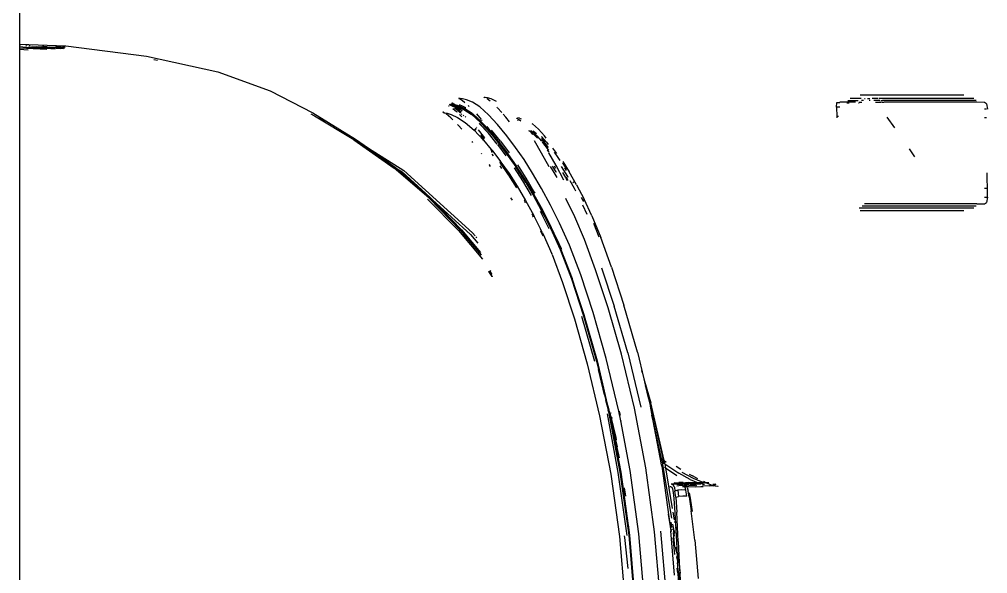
# Model space of a CAD drawing. Header units: millimetres. Extents: x -41292 to 298682, y -22072 to 33155.
# Drawn here: x 26384.7 to 26756, y 4439 to 4651.6 of the extents above; entities that cross this region are included whole.
import ezdxf

# ---------------------------------------------------------------- set-up
doc = ezdxf.new("R2010")
doc.units = ezdxf.units.MM

# ---------------------------------------------------------------- blocks, each defined once
blk = doc.blocks.new('AHSISHEUD')
for p, q in [((27012.05, 22748.67), (27012.05, 22290.18)), ((27012.05, 22290.18), (27029.83, 22289.49)), ((27012.05, 22290.18), (27012.05, 22290.05)), ((27017.23, 22289.75), (27012.05, 22290.05)), ((27012.05, 22290.05), (27012.05, 22289.13)), ((27012.48, 22289.76), (27012.22, 22289.77)), ((27014.57, 22289.68), (27014.84, 22289.67)), ((27015.8, 22289.64), (27016.13, 22289.62)), ((27021.43, 22289.41), (27020.86, 22289.44)), ((27029.83, 22289.49), (27060.83, 22285.59)), ((27019.96, 22288.42), (27012.05, 22289.13)), ((27012.05, 22289.13), (27012.05, 22288.8)), ((27012.05, 22288.8), (27019.96, 22288.42)), ((27012.05, 22288.8), (27012.05, 22288.64)), ((27020.95, 22288.24), (27012.05, 22288.64)), ((27012.05, 22288.64), (27012.05, 22288.22)), ((27012.05, 22288.22), (27015.47, 22288.07)), ((27012.05, 22288.22), (27012.05, 21813.54)), ((27015.52, 22289.18), (27025.82, 22288.39)), ((27027.94, 22288.46), (27016.78, 22289.17)), ((27029.03, 22288.49), (27018.57, 22289.16)), ((27019.93, 22289.15), (27020.35, 22289.15)), ((27021.7, 22288.26), (27019.96, 22288.42)), ((27019.96, 22288.42), (27022.62, 22288.29)), ((27029.14, 22288.59), (27020.35, 22289.15)), ((27020.35, 22289.15), (27029.03, 22288.49)), ((27022.72, 22289.14), (27021.46, 22289.14)), ((27022.72, 22289.14), (27029.24, 22288.67)), ((27023.71, 22289.13), (27029.35, 22288.77)), ((27026.63, 22289.21), (27025.93, 22289.25)), ((27029.55, 22288.94), (27026.62, 22289.11)), ((27029.66, 22289.04), (27028.57, 22289.1)), ((27029.24, 22288.67), (27029.27, 22288.7)), ((27060.83, 22285.59), (27088.13, 22279.59)), ((27060.44, 22284.83), (27060.41, 22284.83)), ((27065, 22283.88), (27063.6, 22284.2)), ((27088.13, 22279.59), (27108.23, 22272.29)), ((27108.23, 22272.29), (27124.53, 22263.79)), ((27177.03, 22266.99), (27177.13, 22266.99)), ((27177.23, 22266.89), (27177.03, 22266.99)), ((27177.13, 22266.99), (27177.33, 22266.89)), ((27177.33, 22267.19), (27177.63, 22267.19)), ((27177.43, 22267.09), (27177.73, 22267.09)), ((27177.93, 22267.19), (27177.63, 22267.19)), ((27177.63, 22267.19), (27177.73, 22267.09)), ((27177.78, 22267.09), (27177.73, 22267.09)), ((27178.03, 22267.09), (27177.78, 22267.09)), ((27177.78, 22267.09), (27178.08, 22266.86)), ((27178.13, 22267.59), (27177.83, 22267.59)), ((27178.83, 22266.99), (27177.93, 22267.19)), ((27178.93, 22266.89), (27178.03, 22267.09)), ((27179.03, 22266.99), (27178.13, 22267.59)), ((27179.15, 22266.89), (27178.83, 22266.99)), ((27179.15, 22266.89), (27179.03, 22266.99)), ((27180.63, 22269.49), (27180.53, 22269.39)), ((27180.53, 22269.39), (27180.83, 22269.29)), ((27181.03, 22269.39), (27180.63, 22269.49)), ((27180.73, 22266.99), (27182.13, 22266.35)), ((27180.83, 22269.29), (27181.83, 22268.69)), ((27182.03, 22269.19), (27181.03, 22269.39)), ((27181.83, 22268.69), (27182.88, 22267.82)), ((27183.53, 22268.79), (27182.03, 22269.19)), ((27185.83, 22267.89), (27183.53, 22268.79)), ((27188.63, 22266.09), (27185.83, 22267.89)), ((27190.23, 22269.79), (27190.23, 22269.89)), ((27190.23, 22269.89), (27190.63, 22269.89)), ((27190.53, 22269.69), (27190.23, 22269.79)), ((27190.7, 22269.6), (27190.53, 22269.69)), ((27190.63, 22269.89), (27191.43, 22269.69)), ((27191.43, 22269.19), (27191.25, 22269.29)), ((27191.43, 22269.69), (27192.83, 22269.29)), ((27192.56, 22268.35), (27191.43, 22269.19)), ((27192.83, 22269.29), (27194.93, 22268.29)), ((27325.35, 22266), (27325.55, 22267.8)), ((27325.55, 22267.8), (27326.65, 22267.9)), ((27325.55, 22267.8), (27326.65, 22267.8)), ((27332.72, 22267.9), (27326.65, 22267.9)), ((27330.25, 22267.6), (27329.35, 22267.6)), ((27329.75, 22268.6), (27333.72, 22268.6)), ((27334.86, 22269.4), (27330.65, 22269.4)), ((27334.09, 22267.6), (27333.87, 22267.6)), ((27334.07, 22267.9), (27335.11, 22267.9)), ((27374.25, 22270.6), (27334.45, 22270.6)), ((27335.71, 22268.6), (27335.04, 22268.6)), ((27336.15, 22269.4), (27336.4, 22269.4)), ((27337.26, 22269.4), (27338.12, 22269.4)), ((27338.26, 22268.6), (27337.97, 22268.6)), ((27341.26, 22269.4), (27339.02, 22269.4)), ((27341.97, 22268.6), (27339.76, 22268.6)), ((27340.31, 22267.9), (27342.51, 22267.9)), ((27378.05, 22269.4), (27341.57, 22269.4)), ((27342.05, 22268.6), (27342.15, 22268.6)), ((27342.57, 22268.6), (27342.96, 22268.6)), ((27342.77, 22267.9), (27343.31, 22267.9)), ((27378.95, 22268.6), (27343.02, 22268.6)), ((27343.44, 22267.9), (27343.56, 22267.9)), ((27379.25, 22267.9), (27343.72, 22267.9)), ((27382.15, 22267.8), (27379.25, 22267.9)), ((27382.85, 22267.3), (27382.15, 22267.8)), ((27382.85, 22267.3), (27383.35, 22265.3)), ((27125.11, 22262.68), (27123.93, 22263.39)), ((27124.53, 22263.79), (27140.93, 22253.79)), ((27174.63, 22264.09), (27174.43, 22264.09)), ((27174.43, 22264.09), (27174.53, 22263.99)), ((27174.53, 22263.99), (27174.93, 22263.91)), ((27174.93, 22263.91), (27174.63, 22264.09)), ((27174.93, 22263.91), (27175.03, 22263.89)), ((27175.03, 22263.89), (27176.03, 22263.69)), ((27175.05, 22263.84), (27175.03, 22263.89)), ((27175.54, 22263.54), (27175.18, 22263.76)), ((27177.53, 22261.89), (27175.7, 22263.43)), ((27176.03, 22263.69), (27177.63, 22263.19)), ((27176.63, 22266.49), (27176.83, 22266.49)), ((27177.13, 22266.89), (27177.23, 22266.89)), ((27177.33, 22266.89), (27177.23, 22266.89)), ((27177.33, 22266.89), (27177.38, 22266.86)), ((27177.38, 22266.86), (27177.43, 22266.89)), ((27177.43, 22266.79), (27177.38, 22266.86)), ((27177.43, 22266.89), (27177.63, 22266.89)), ((27177.43, 22266.79), (27177.53, 22266.79)), ((27177.73, 22266.79), (27177.53, 22266.79)), ((27178.31, 22266.31), (27177.53, 22266.79)), ((27178.03, 22266.39), (27177.53, 22266.79)), ((27177.63, 22266.89), (27177.93, 22266.89)), ((27177.63, 22266.89), (27178.03, 22266.79)), ((27177.73, 22266.79), (27177.63, 22266.89)), ((27177.73, 22266.79), (27177.78, 22266.79)), ((27177.78, 22266.79), (27177.8, 22266.78)), ((27177.8, 22266.78), (27178.03, 22266.79)), ((27177.8, 22266.78), (27178.4, 22266.64)), ((27178.53, 22266.29), (27177.8, 22266.78)), ((27177.93, 22266.89), (27178.08, 22266.86)), ((27178.03, 22266.79), (27178.23, 22266.76)), ((27178.31, 22266.31), (27178.03, 22266.39)), ((27178.08, 22266.86), (27178.15, 22266.84)), ((27178.15, 22266.84), (27178.83, 22266.69)), ((27178.15, 22266.84), (27178.23, 22266.76)), ((27178.23, 22266.76), (27178.25, 22266.74)), ((27178.25, 22266.74), (27178.3, 22266.74)), ((27178.3, 22266.74), (27178.33, 22266.73)), ((27178.53, 22266.29), (27178.31, 22266.31)), ((27178.31, 22265.52), (27179.73, 22264.39)), ((27178.33, 22266.73), (27178.53, 22266.69)), ((27178.33, 22266.73), (27178.4, 22266.64)), ((27178.4, 22266.64), (27178.48, 22266.63)), ((27178.48, 22266.63), (27178.53, 22266.59)), ((27178.53, 22266.69), (27178.65, 22266.65)), ((27178.53, 22266.59), (27178.63, 22266.49)), ((27178.53, 22266.59), (27178.63, 22266.59)), ((27178.64, 22266.2), (27178.53, 22266.29)), ((27178.63, 22266.59), (27180.02, 22266.16)), ((27178.63, 22266.49), (27179.22, 22266.02)), ((27178.73, 22266.19), (27178.64, 22266.2)), ((27178.65, 22266.65), (27178.93, 22266.59)), ((27178.76, 22266.16), (27178.73, 22266.19)), ((27179.22, 22266.02), (27178.76, 22266.16)), ((27178.83, 22266.69), (27179.71, 22266.42)), ((27179.19, 22266.81), (27178.93, 22266.89)), ((27178.93, 22266.59), (27179.84, 22266.31)), ((27180.23, 22264.69), (27178.94, 22265.7)), ((27180.23, 22264.69), (27179.01, 22265.72)), ((27180.43, 22266.49), (27179.15, 22266.89)), ((27180.15, 22264.99), (27179.18, 22265.77)), ((27179.22, 22266.02), (27179.63, 22265.89)), ((27180.15, 22264.99), (27179.22, 22265.78)), ((27179.71, 22266.42), (27179.32, 22266.75)), ((27179.44, 22265.84), (27180.53, 22264.99)), ((27179.73, 22265.79), (27179.51, 22265.86)), ((27179.71, 22266.42), (27180.43, 22266.19)), ((27179.84, 22266.31), (27179.71, 22266.42)), ((27181.28, 22265.05), (27179.73, 22265.79)), ((27179.73, 22264.39), (27179.92, 22264.2)), ((27179.84, 22266.31), (27179.89, 22266.27)), ((27179.89, 22266.27), (27180.13, 22266.19)), ((27180.02, 22266.16), (27179.89, 22266.27)), ((27180.02, 22266.16), (27180.23, 22266.09)), ((27180.93, 22265.39), (27180.02, 22266.16)), ((27180.13, 22266.19), (27182.43, 22265.19)), ((27180.13, 22266.19), (27180.53, 22266.09)), ((27180.53, 22264.69), (27180.15, 22264.99)), ((27180.23, 22266.09), (27182.53, 22265.09)), ((27181.17, 22263.75), (27180.23, 22264.69)), ((27182.73, 22265.49), (27180.43, 22266.49)), ((27180.53, 22266.39), (27180.43, 22266.42)), ((27180.43, 22266.19), (27182.73, 22265.19)), ((27182.29, 22265.62), (27180.53, 22266.39)), ((27180.53, 22266.09), (27182.83, 22265.09)), ((27181.44, 22264.08), (27180.53, 22264.99)), ((27181.31, 22263.91), (27180.53, 22264.69)), ((27180.83, 22266.89), (27182.13, 22266.35)), ((27181.28, 22265.05), (27180.93, 22265.39)), ((27181.82, 22264.53), (27181.28, 22265.05)), ((27181.97, 22264.72), (27181.28, 22265.05)), ((27181.67, 22263.25), (27181.4, 22263.52)), ((27182.13, 22266.35), (27183.09, 22265.95)), ((27182.43, 22265.19), (27182.53, 22265.09)), ((27182.53, 22265.09), (27185.24, 22263.38)), ((27182.73, 22265.44), (27182.73, 22265.49)), ((27182.83, 22265.39), (27182.73, 22265.44)), ((27182.73, 22265.19), (27182.83, 22265.09)), ((27185.73, 22263.59), (27182.83, 22265.39)), ((27182.83, 22265.09), (27185.73, 22263.29)), ((27183.09, 22265.95), (27183.13, 22265.89)), ((27183.16, 22265.92), (27183.23, 22265.89)), ((27184.13, 22266.71), (27184.53, 22266.33)), ((27185.24, 22263.38), (27185.43, 22263.29)), ((27185.43, 22263.29), (27185.53, 22263.19)), ((27185.83, 22263.49), (27185.73, 22263.59)), ((27185.73, 22263.29), (27185.83, 22263.19)), ((27186.03, 22263.31), (27185.83, 22263.49)), ((27189.07, 22260.55), (27186.03, 22263.31)), ((27189.03, 22260.49), (27186.03, 22263.31)), ((27187.31, 22263.42), (27189.1, 22261.28)), ((27191.93, 22263.09), (27188.63, 22266.09)), ((27195.43, 22265.79), (27195.21, 22266)), ((27197.07, 22263.95), (27195.43, 22265.79)), ((27198.63, 22262.19), (27197.59, 22263.36)), ((27325.35, 22266), (27325.55, 22262.5)), ((27326.65, 22266), (27325.35, 22266)), ((27382.85, 22265.3), (27382.15, 22265.3)), ((27125.22, 22262.63), (27125.11, 22262.68)), ((27140.33, 22253.49), (27125.22, 22262.63)), ((27128.32, 22261.29), (27126.82, 22261.94)), ((27128.32, 22261.29), (27129.32, 22260.67)), ((27178.23, 22261.19), (27177.53, 22261.89)), ((27177.63, 22263.19), (27180.03, 22262.09)), ((27180.03, 22262.09), (27183.03, 22260.19)), ((27180.83, 22263.25), (27181.77, 22262.28)), ((27182.49, 22262.73), (27182.22, 22263)), ((27183.03, 22260.19), (27186.43, 22257.19)), ((27183.04, 22262.48), (27183.31, 22262.21)), ((27185.4, 22263.27), (27185.53, 22263.19)), ((27185.53, 22263.19), (27188.83, 22260.19)), ((27185.83, 22263.19), (27189.13, 22260.29)), ((27191.93, 22255.99), (27188.33, 22259.79)), ((27191.93, 22255.99), (27188.43, 22259.79)), ((27188.83, 22260.19), (27188.89, 22260.13)), ((27188.89, 22260.13), (27188.93, 22260.09)), ((27188.93, 22260.09), (27189.11, 22259.89)), ((27192.63, 22256.69), (27189.03, 22260.49)), ((27189.11, 22259.89), (27192.43, 22256.29)), ((27189.11, 22259.89), (27192.43, 22256.39)), ((27189.13, 22260.29), (27189.19, 22260.23)), ((27189.19, 22260.23), (27189.23, 22260.19)), ((27189.22, 22261.14), (27189.39, 22260.94)), ((27189.23, 22260.19), (27192.63, 22256.49)), ((27192.73, 22256.69), (27189.53, 22260.07)), ((27195.43, 22259.39), (27191.93, 22263.09)), ((27199.95, 22260.43), (27198.63, 22262.19)), ((27202.73, 22261.79), (27202.83, 22261.69)), ((27203.13, 22261.49), (27202.83, 22261.69)), ((27203.83, 22261.79), (27203.03, 22261.89)), ((27203.03, 22261.06), (27203.03, 22260.89)), ((27203.13, 22261.49), (27203.76, 22261.13)), ((27203.33, 22261.19), (27203.19, 22261.15)), ((27203.76, 22261.13), (27203.33, 22261.19)), ((27203.76, 22261.13), (27203.83, 22261.09)), ((27203.83, 22261.79), (27204.5, 22261.59)), ((27204.29, 22260.71), (27203.83, 22261.09)), ((27204.03, 22261.09), (27203.83, 22261.09)), ((27208.5, 22259.79), (27208.83, 22259.59)), ((27211.13, 22257.59), (27208.83, 22259.59)), ((27325.55, 22262.5), (27325.56, 22261.93)), ((27326.14, 22262.5), (27325.55, 22262.5)), ((27344.63, 22262.19), (27347.63, 22258.09)), ((27382.15, 22262), (27382.85, 22262)), ((27180.43, 22258.99), (27180.01, 22259.41)), ((27181.67, 22257.58), (27180.43, 22258.99)), ((27186.43, 22257.19), (27190.04, 22253.41)), ((27187.03, 22257.21), (27186.73, 22257.59)), ((27187.05, 22257.27), (27186.76, 22257.65)), ((27186.93, 22257.69), (27186.86, 22257.79)), ((27186.93, 22257.88), (27187.18, 22257.57)), ((27187.03, 22257.59), (27186.93, 22257.69)), ((27186.98, 22257.95), (27187.03, 22257.89)), ((27187.03, 22257.89), (27187.22, 22257.65)), ((27187.13, 22257.46), (27187.03, 22257.59)), ((27187.46, 22258.22), (27187.33, 22258.39)), ((27190.57, 22254.2), (27188.16, 22257.32)), ((27191.28, 22258.59), (27192.73, 22256.69)), ((27195.33, 22251.89), (27191.93, 22255.99)), ((27192.43, 22256.39), (27193.99, 22254.46)), ((27192.43, 22256.29), (27193.99, 22254.46)), ((27195.03, 22253.72), (27192.63, 22256.69)), ((27192.63, 22256.49), (27192.73, 22256.39)), ((27192.73, 22256.69), (27194.13, 22254.99)), ((27192.73, 22256.39), (27193.29, 22255.69)), ((27192.93, 22257.19), (27196.43, 22252.99)), ((27198.93, 22255.09), (27195.43, 22259.39)), ((27207.29, 22257.09), (27208.13, 22256.59)), ((27208.13, 22256.59), (27207.8, 22257.03)), ((27208.13, 22256.59), (27208.18, 22256.55)), ((27208.18, 22256.55), (27210.23, 22254.69)), ((27208.93, 22255.59), (27208.18, 22256.55)), ((27208.31, 22256.96), (27208.43, 22256.89)), ((27210.53, 22254.99), (27208.43, 22256.89)), ((27210.37, 22255.76), (27209.1, 22256.86)), ((27211.13, 22257.59), (27213.43, 22254.99)), ((27140.33, 22253.49), (27155.83, 22242.59)), ((27156.13, 22242.59), (27140.73, 22253.49)), ((27140.93, 22253.79), (27145.94, 22250.25)), ((27185.98, 22252.49), (27185.67, 22252.88)), ((27188.96, 22255.39), (27189.02, 22255.25)), ((27189.02, 22255.25), (27190.25, 22253.73)), ((27189.26, 22254.68), (27189.23, 22254.74)), ((27190.14, 22253.57), (27189.26, 22254.68)), ((27189.5, 22254.09), (27189.49, 22254.12)), ((27190.04, 22253.41), (27189.5, 22254.09)), ((27190.04, 22253.41), (27192.94, 22249.85)), ((27193.29, 22255.69), (27196.07, 22252.26)), ((27193.29, 22255.69), (27195.59, 22252.93)), ((27193.99, 22254.46), (27195.93, 22252.19)), ((27193.99, 22254.46), (27195.83, 22252.19)), ((27194.3, 22254.75), (27194.13, 22254.99)), ((27196.13, 22252.49), (27194.3, 22254.75)), ((27194.3, 22254.75), (27195.03, 22253.72)), ((27196.03, 22252.49), (27195.03, 22253.72)), ((27195.03, 22253.72), (27195.59, 22252.93)), ((27195.59, 22252.93), (27196.13, 22252.29)), ((27195.59, 22252.93), (27196.07, 22252.26)), ((27195.83, 22252.19), (27199.15, 22247.8)), ((27195.93, 22252.19), (27199.15, 22247.8)), ((27196.13, 22252.29), (27196.03, 22252.49)), ((27196.07, 22252.26), (27196.13, 22252.19)), ((27199.44, 22248.11), (27196.13, 22252.49)), ((27199.44, 22248.11), (27196.13, 22252.29)), ((27196.13, 22252.29), (27198.68, 22248.89)), ((27196.13, 22252.19), (27198.68, 22248.89)), ((27196.13, 22252.19), (27198.33, 22249.09)), ((27196.53, 22252.99), (27199.83, 22248.49)), ((27202.33, 22250.59), (27198.93, 22255.09)), ((27212.33, 22248.39), (27209.53, 22253.09)), ((27210.23, 22254.69), (27210.71, 22254.14)), ((27210.53, 22254.99), (27212.28, 22253)), ((27212.22, 22254.76), (27214.13, 22252.59)), ((27212.28, 22254.2), (27213.73, 22252.69)), ((27213.23, 22252.69), (27212.34, 22253.7)), ((27212.55, 22252.7), (27212.73, 22252.49)), ((27214.93, 22249.69), (27212.73, 22252.49)), ((27214.96, 22250.49), (27213.23, 22252.69)), ((27214.11, 22254.11), (27213.43, 22254.99)), ((27214.13, 22252.59), (27214.86, 22251.67)), ((27145.94, 22250.25), (27159.42, 22241.79)), ((27145.94, 22250.25), (27156.33, 22242.89)), ((27193.64, 22248.91), (27192.94, 22249.85)), ((27192.94, 22249.85), (27193.43, 22249.29)), ((27193.61, 22248.85), (27193, 22249.69)), ((27193.22, 22249.07), (27193.19, 22249.15)), ((27193.51, 22248.66), (27193.22, 22249.07)), ((27193.53, 22248.69), (27193.22, 22249.07)), ((27193.28, 22249.64), (27193.48, 22249.36)), ((27193.43, 22249.29), (27196.23, 22245.51)), ((27198.73, 22247.39), (27195.46, 22251.75)), ((27198.33, 22249.09), (27199.18, 22247.81)), ((27198.68, 22248.89), (27198.93, 22248.57)), ((27198.93, 22248.57), (27199.43, 22247.89)), ((27205.63, 22245.89), (27202.33, 22250.59)), ((27214.39, 22249.7), (27214.63, 22249.39)), ((27214.63, 22249.39), (27215.11, 22248.71)), ((27214.93, 22249.69), (27215.04, 22249.53)), ((27217.83, 22243.59), (27215.13, 22248.49)), ((27218.13, 22248.19), (27216.66, 22250.24)), ((27217.09, 22248.71), (27218.53, 22246.69)), ((27355.43, 22246.99), (27353.33, 22250.09)), ((27189.4, 22248.03), (27189.22, 22248.29)), ((27193.28, 22247.99), (27193.69, 22247.41)), ((27196.23, 22245.51), (27196.63, 22244.99)), ((27196.32, 22245.22), (27199.73, 22240.19)), ((27199.63, 22240.09), (27196.38, 22245.06)), ((27199.63, 22240.09), (27196.46, 22244.81)), ((27196.63, 22244.99), (27199.83, 22240.59)), ((27196.63, 22244.99), (27199.83, 22240.19)), ((27199.15, 22247.8), (27202.43, 22243.19)), ((27199.43, 22247.92), (27199.53, 22247.79)), ((27199.43, 22247.89), (27199.53, 22247.79)), ((27199.59, 22247.9), (27199.44, 22248.11)), ((27199.53, 22247.79), (27202.63, 22243.29)), ((27202.68, 22243.46), (27199.59, 22247.9)), ((27202.63, 22243.39), (27199.59, 22247.9)), ((27208.83, 22240.69), (27205.63, 22245.89)), ((27215.23, 22243.19), (27212.33, 22248.39)), ((27218.53, 22246.69), (27219.31, 22245.52)), ((27220.43, 22245.19), (27222.93, 22241.19)), ((27169.23, 22231.09), (27155.83, 22242.59)), ((27156.33, 22242.89), (27156.79, 22242.47)), ((27156.79, 22242.47), (27156.9, 22242.4)), ((27156.9, 22242.4), (27158.82, 22241.19)), ((27156.9, 22242.4), (27167.92, 22232.86)), ((27158.82, 22241.19), (27167.92, 22232.86)), ((27185.82, 22217.79), (27159.42, 22241.79)), ((27192.33, 22243.89), (27192.26, 22243.99)), ((27192.71, 22243.32), (27192.33, 22243.89)), ((27196.34, 22243.5), (27196.97, 22242.56)), ((27196.65, 22244.2), (27196.6, 22244.21)), ((27196.65, 22244.2), (27196.61, 22244.25)), ((27196.66, 22244.11), (27196.65, 22244.2)), ((27205.13, 22237.79), (27201.93, 22242.79)), ((27202.32, 22243.11), (27202.73, 22242.49)), ((27202.38, 22243.16), (27202.43, 22243.09)), ((27202.43, 22243.19), (27205.63, 22238.19)), ((27202.43, 22243.09), (27205.63, 22238.09)), ((27202.73, 22243.19), (27202.63, 22243.39)), ((27202.63, 22243.29), (27202.73, 22243.19)), ((27202.73, 22243.19), (27205.87, 22238.28)), ((27205.93, 22238.39), (27202.73, 22243.19)), ((27202.73, 22243.19), (27205.83, 22238.19)), ((27202.73, 22242.49), (27206.11, 22237.15)), ((27203.03, 22243.89), (27206.23, 22238.79)), ((27215.64, 22243.26), (27217.03, 22240.99)), ((27217.93, 22241.19), (27216.52, 22243.39)), ((27217.13, 22243.49), (27217.63, 22242.69)), ((27220.83, 22237.99), (27217.83, 22243.59)), ((27218.04, 22241), (27217.93, 22241.19)), ((27222.33, 22239.39), (27219.93, 22243.29)), ((27222.01, 22242.16), (27220.43, 22244.69)), ((27221.11, 22242.78), (27221.78, 22241.68)), ((27225.73, 22236.29), (27222.93, 22241.19)), ((27199.73, 22239.99), (27199.63, 22240.09)), ((27199.73, 22240.19), (27202.84, 22235.23)), ((27202.8, 22235.18), (27199.73, 22239.99)), ((27202.75, 22235.12), (27199.73, 22239.99)), ((27199.83, 22240.59), (27202.93, 22235.69)), ((27199.83, 22240.19), (27202.86, 22235.25)), ((27208.43, 22232.19), (27205.13, 22237.79)), ((27205.63, 22238.19), (27205.63, 22238.09)), ((27205.63, 22238.09), (27205.83, 22237.76)), ((27205.83, 22238.19), (27209.13, 22232.59)), ((27205.83, 22237.76), (27208.93, 22232.49)), ((27209.33, 22232.69), (27205.93, 22238.39)), ((27209.23, 22232.69), (27205.93, 22238.39)), ((27206.23, 22238.79), (27209.63, 22232.99)), ((27212.23, 22234.89), (27208.83, 22240.69)), ((27217.03, 22240.99), (27218.2, 22239.01)), ((27220.33, 22240.94), (27221.53, 22238.99)), ((27221.53, 22238.99), (27222.13, 22237.93)), ((27222.55, 22237.91), (27221.83, 22239.19)), ((27222.49, 22239.1), (27222.33, 22239.39)), ((27224.93, 22234.79), (27223.25, 22237.76)), ((27224.29, 22237.44), (27224.54, 22236.99)), ((27383.15, 22238.9), (27383.15, 22240.84)), ((27383.25, 22234.8), (27383.15, 22238.9)), ((27202.93, 22235.69), (27206.13, 22230.19)), ((27207.4, 22235.64), (27209.13, 22232.59)), ((27215.73, 22228.39), (27212.23, 22234.89)), ((27225.47, 22233.75), (27224.93, 22234.79)), ((27225.73, 22236.29), (27228.63, 22230.69)), ((27382.85, 22234.8), (27382.15, 22234.8)), ((27383.25, 22234.8), (27382.99, 22234.8)), ((27383.35, 22231.5), (27383.25, 22234.8)), ((27167.92, 22232.86), (27169.73, 22231.29)), ((27167.92, 22232.86), (27170.5, 22230.49)), ((27168.53, 22230.69), (27180.43, 22218.69)), ((27169.23, 22231.09), (27181.13, 22218.89)), ((27181.43, 22218.79), (27169.53, 22230.99)), ((27169.73, 22231.29), (27170.5, 22230.49)), ((27170.5, 22230.49), (27181.63, 22218.99)), ((27170.5, 22230.49), (27185.02, 22217.19)), ((27200.83, 22230.79), (27200.54, 22231.25)), ((27201.13, 22230.29), (27200.83, 22230.79)), ((27205.74, 22230.5), (27205.76, 22230.39)), ((27205.76, 22230.39), (27206.08, 22229.85)), ((27205.76, 22230.39), (27206.1, 22229.88)), ((27206.04, 22229.81), (27205.8, 22230.22)), ((27205.98, 22229.75), (27205.87, 22229.93)), ((27206.13, 22230.19), (27208.64, 22225.6)), ((27208.93, 22232.49), (27209.18, 22232.04)), ((27209, 22232.53), (27209.03, 22232.49)), ((27209.03, 22232.49), (27210.08, 22230.49)), ((27209.13, 22232.59), (27209.23, 22232.49)), ((27209.18, 22232.04), (27210.08, 22230.49)), ((27209.18, 22232.04), (27211.16, 22228.42)), ((27209.23, 22232.49), (27210.95, 22229.34)), ((27209.23, 22232.49), (27212.53, 22226.29)), ((27212.73, 22226.49), (27209.33, 22232.69)), ((27209.5, 22233.39), (27209.7, 22233.04)), ((27210.08, 22230.49), (27211.16, 22228.42)), ((27210.08, 22230.49), (27211.53, 22227.99)), ((27225.03, 22223.99), (27221.63, 22230.99)), ((27227.52, 22231.44), (27228.34, 22229.86)), ((27231.63, 22224.29), (27228.63, 22230.69)), ((27382.15, 22231.5), (27382.85, 22231.5)), ((27383.35, 22231.5), (27382.85, 22229.5)), ((27382.9, 22231.5), (27383.35, 22231.5)), ((27205.95, 22229.44), (27205.83, 22229.57)), ((27205.95, 22229.44), (27205.85, 22229.6)), ((27205.96, 22229.34), (27205.95, 22229.44)), ((27211.16, 22228.42), (27212.33, 22226.29)), ((27211.53, 22227.99), (27214.59, 22222.41)), ((27212.29, 22226.27), (27212.33, 22226.19)), ((27212.33, 22226.29), (27213.51, 22223.97)), ((27212.33, 22226.19), (27213.51, 22223.97)), ((27212.53, 22226.29), (27214.59, 22222.41)), ((27212.57, 22226.39), (27212.63, 22226.29)), ((27215.27, 22221.15), (27212.63, 22226.49)), ((27212.63, 22226.29), (27214.59, 22222.41)), ((27216.13, 22219.79), (27212.73, 22226.49)), ((27219.23, 22221.59), (27215.73, 22228.39)), ((27229.83, 22224.9), (27228.15, 22228.5)), ((27334.07, 22227.4), (27378.05, 22227.4)), ((27374.25, 22226.2), (27334.45, 22226.2)), ((27335.17, 22228.2), (27378.95, 22228.2)), ((27379.25, 22228.9), (27336.13, 22228.9)), ((27339.89, 22229.2), (27339.86, 22229.2)), ((27379.25, 22228.9), (27382.15, 22229)), ((27382.15, 22229), (27382.85, 22229.5)), ((27208.64, 22225.6), (27209.43, 22224.19)), ((27208.7, 22225.31), (27209.38, 22224.08)), ((27209.34, 22224.05), (27208.74, 22225.14)), ((27209.27, 22223.99), (27208.8, 22224.84)), ((27209.15, 22223.89), (27208.91, 22224.32)), ((27209.1, 22223.85), (27208.96, 22224.09)), ((27209.43, 22224.19), (27209.45, 22224.14)), ((27209.45, 22224.14), (27211.89, 22219.22)), ((27215.23, 22219.39), (27211.83, 22225.99)), ((27213.51, 22223.97), (27215.81, 22219.62)), ((27213.51, 22223.97), (27215.73, 22219.59)), ((27228.73, 22215.29), (27225.03, 22223.99)), ((27231.63, 22224.29), (27235.03, 22215.99)), ((27182.3, 22217.49), (27181.13, 22218.89)), ((27183.2, 22216.66), (27181.43, 22218.79)), ((27181.63, 22218.99), (27188.93, 22210.23)), ((27212.13, 22218.79), (27211.89, 22219.22)), ((27212.63, 22217.79), (27212.13, 22218.79)), ((27214.59, 22222.41), (27215.27, 22221.15)), ((27215.27, 22221.15), (27215.53, 22220.69)), ((27215.53, 22220.69), (27216.03, 22219.69)), ((27216.03, 22219.79), (27215.53, 22220.69)), ((27215.73, 22219.59), (27219.43, 22211.39)), ((27216.03, 22219.69), (27216.03, 22219.79)), ((27216.03, 22219.69), (27216.23, 22219.24)), ((27218.1, 22215.37), (27216.13, 22219.79)), ((27216.23, 22219.24), (27216.8, 22218.05)), ((27223.03, 22213.09), (27219.23, 22221.59)), ((27232.18, 22221.49), (27234.24, 22216.27)), ((27180.43, 22218.69), (27189.68, 22207.67)), ((27183.2, 22216.66), (27182.3, 22217.49)), ((27189.21, 22209.26), (27182.3, 22217.49)), ((27183.82, 22216.09), (27183.2, 22216.66)), ((27189.13, 22209.55), (27183.2, 22216.66)), ((27185.02, 22217.19), (27187.85, 22213.91)), ((27185.82, 22217.79), (27186.8, 22216.66)), ((27187.13, 22216.29), (27187.41, 22215.95)), ((27212.95, 22216.57), (27212.04, 22218.46)), ((27212.63, 22217.79), (27212.85, 22217.29)), ((27212.85, 22217.29), (27212.86, 22217.27)), ((27212.86, 22217.27), (27216.22, 22209.78)), ((27216.8, 22218.05), (27218.1, 22215.37)), ((27219.73, 22211.49), (27216.8, 22218.05)), ((27217.06, 22216.86), (27219.53, 22211.39)), ((27219.81, 22211.54), (27218.1, 22215.37)), ((27218.1, 22215.37), (27219.83, 22211.79)), ((27233.03, 22203.69), (27228.73, 22215.29)), ((27239.13, 22204.69), (27235.03, 22215.99)), ((27219.43, 22211.39), (27223.73, 22200.19)), ((27219.53, 22211.39), (27223.73, 22200.19)), ((27219.73, 22211.39), (27219.73, 22211.49)), ((27219.73, 22211.39), (27224.03, 22200.29)), ((27219.73, 22211.39), (27223.93, 22200.29)), ((27219.83, 22211.79), (27219.91, 22211.6)), ((27227.33, 22201.69), (27223.03, 22213.09)), ((27216.31, 22209.57), (27216.22, 22209.78)), ((27216.31, 22209.57), (27220.33, 22198.79)), ((27235.23, 22204.39), (27240.13, 22189.69)), ((27239.13, 22204.69), (27243.83, 22190.09)), ((27193.29, 22201.04), (27192.05, 22203.01)), ((27193.23, 22201.3), (27192.12, 22203.06)), ((27193.17, 22201.56), (27192.21, 22203.12)), ((27192.3, 22203.18), (27193.09, 22201.91)), ((27192.36, 22203.23), (27193.03, 22202.16)), ((27192.81, 22203.15), (27192.63, 22203.43)), ((27193.23, 22201.3), (27193.26, 22201.2)), ((27193.29, 22201.04), (27193.32, 22200.93)), ((27223.73, 22200.19), (27228.33, 22185.99)), ((27223.93, 22200.29), (27228.63, 22186.09)), ((27228.63, 22186.09), (27224.03, 22200.29)), ((27232.03, 22187.29), (27227.33, 22201.69)), ((27237.83, 22189.09), (27233.03, 22203.69)), ((27220.33, 22198.79), (27224.93, 22184.79)), ((27242.93, 22171.29), (27237.83, 22189.09)), ((27245.33, 22171.79), (27240.13, 22189.69)), ((27249.03, 22172.09), (27243.83, 22190.09)), ((27232.73, 22168.49), (27227.73, 22185.79)), ((27228.33, 22185.99), (27233.33, 22168.59)), ((27228.43, 22185.99), (27233.33, 22168.59)), ((27228.63, 22186.09), (27228.63, 22185.99)), ((27228.63, 22185.99), (27233.63, 22168.69)), ((27228.63, 22185.99), (27233.53, 22168.69)), ((27237.03, 22169.69), (27232.03, 22187.29)), ((27224.93, 22184.79), (27229.83, 22167.59)), ((27247.93, 22150.59), (27242.93, 22171.29)), ((27245.33, 22171.79), (27250.33, 22150.99)), ((27249.03, 22172.09), (27251.49, 22161.84)), ((27229.83, 22167.59), (27234.53, 22147.69)), ((27233.33, 22168.59), (27234.09, 22165.4)), ((27233.53, 22168.69), (27235.23, 22161.51)), ((27233.63, 22168.69), (27235.54, 22160.46)), ((27241.93, 22149.39), (27237.03, 22169.69)), ((27235.23, 22161.51), (27234.09, 22165.4)), ((27236.42, 22155.65), (27234.09, 22165.4)), ((27250.59, 22165.02), (27250.79, 22164.3)), ((27235.23, 22161.51), (27237.46, 22152.14)), ((27235.81, 22159.55), (27235.54, 22160.46)), ((27237.74, 22151.39), (27235.81, 22159.55)), ((27251.49, 22161.84), (27254.13, 22152.59)), ((27251.49, 22161.84), (27252.72, 22156.72)), ((27236.42, 22155.65), (27237.46, 22152.14)), ((27236.42, 22155.65), (27236.93, 22153.49)), ((27252, 22159.27), (27252.36, 22157.98)), ((27252.72, 22156.72), (27253.93, 22152.49)), ((27252.72, 22156.72), (27254.03, 22151.29)), ((27237.45, 22151.72), (27236.93, 22153.49)), ((27236.93, 22153.49), (27237.32, 22151.88)), ((27237.46, 22152.14), (27237.48, 22152.06)), ((27237.48, 22152.06), (27237.55, 22151.84)), ((27253.93, 22152.49), (27258.86, 22130.81)), ((27259.25, 22130.5), (27254.13, 22152.59)), ((27237.32, 22151.88), (27237.45, 22151.72)), ((27237.32, 22151.88), (27237.77, 22150)), ((27238.01, 22149.85), (27237.45, 22151.72)), ((27237.45, 22151.72), (27237.6, 22151.55)), ((27241.73, 22125.89), (27237.53, 22148.39)), ((27237.55, 22151.84), (27237.56, 22151.78)), ((27237.56, 22151.78), (27237.6, 22151.55)), ((27237.6, 22151.55), (27237.65, 22151.49)), ((27237.65, 22151.49), (27237.74, 22151.39)), ((27237.65, 22151.49), (27237.98, 22150.37)), ((27237.65, 22151.49), (27238.01, 22149.85)), ((27237.74, 22151.39), (27237.77, 22151.35)), ((27237.98, 22150.37), (27237.77, 22151.35)), ((27238.04, 22149.74), (27237.77, 22150)), ((27237.77, 22150), (27237.8, 22149.85)), ((27238.03, 22149.09), (27237.8, 22149.85)), ((27237.98, 22150.37), (27238.1, 22149.98)), ((27238.01, 22149.85), (27238.04, 22149.74)), ((27238.17, 22148.49), (27238.03, 22149.09)), ((27238.03, 22149.09), (27238.13, 22148.49)), ((27238.06, 22149.65), (27238.04, 22149.74)), ((27238.23, 22149.09), (27238.06, 22149.65)), ((27238.19, 22149.51), (27238.06, 22149.65)), ((27238.19, 22149.51), (27238.1, 22149.98)), ((27238.13, 22148.49), (27242.43, 22125.99)), ((27238.13, 22148.49), (27242.33, 22125.99)), ((27238.22, 22149.47), (27238.19, 22149.51)), ((27238.43, 22148.59), (27238.22, 22149.47)), ((27238.22, 22149.47), (27238.41, 22148.57)), ((27238.36, 22148.53), (27238.23, 22149.09)), ((27238.36, 22148.53), (27238.33, 22148.49)), ((27238.33, 22148.49), (27242.63, 22125.99)), ((27238.7, 22147.34), (27238.43, 22148.59)), ((27238.47, 22148.6), (27238.71, 22147.61)), ((27238.71, 22147.61), (27238.53, 22148.59)), ((27238.94, 22148.62), (27238.89, 22148.69)), ((27242.63, 22145.68), (27241.93, 22149.39)), ((27242.11, 22149.44), (27242.48, 22147.89)), ((27252.33, 22127.69), (27247.93, 22150.59)), ((27255.09, 22145.74), (27254.03, 22151.29)), ((27234.53, 22147.69), (27238.83, 22125.29)), ((27238.7, 22147.34), (27238.78, 22147.24)), ((27238.72, 22147.04), (27238.7, 22147.34)), ((27238.71, 22147.61), (27238.78, 22147.24)), ((27238.76, 22146.86), (27238.72, 22147.04)), ((27239.43, 22143.19), (27238.76, 22146.86)), ((27238.78, 22147.24), (27238.81, 22147.21)), ((27238.81, 22147.21), (27239.32, 22146.62)), ((27238.81, 22147.21), (27240.72, 22139.34)), ((27239.16, 22145.16), (27238.81, 22147.21)), ((27239.19, 22145.06), (27239.16, 22145.16)), ((27239.2, 22144.97), (27239.19, 22145.06)), ((27241.4, 22135.76), (27239.2, 22144.97)), ((27242.63, 22145.68), (27242.7, 22145.6)), ((27246.23, 22126.69), (27242.63, 22145.68)), ((27255.09, 22145.74), (27254.61, 22147.9)), ((27258.33, 22131.23), (27255.09, 22145.74)), ((27257.77, 22131.67), (27255.09, 22145.74)), ((27239.58, 22142.58), (27239.43, 22143.19)), ((27242.73, 22126.09), (27239.58, 22142.58)), ((27240.72, 22139.34), (27240.89, 22138.41)), ((27242.22, 22131.49), (27240.98, 22136.68)), ((27257.77, 22131.67), (27257.96, 22131.52)), ((27258.02, 22130.39), (27257.77, 22131.67)), ((27258.23, 22130.23), (27258.02, 22130.39)), ((27258.34, 22128.74), (27258.02, 22130.39)), ((27258.33, 22131.23), (27258.86, 22130.81)), ((27258.62, 22129.93), (27258.33, 22131.23)), ((27258.92, 22129.69), (27258.62, 22129.93)), ((27258.83, 22128.99), (27258.62, 22129.93)), ((27258.86, 22130.81), (27259.15, 22129.54)), ((27258.92, 22129.69), (27259.15, 22129.54)), ((27259.25, 22130.5), (27260.02, 22129.89)), ((27259.53, 22129.29), (27259.25, 22130.5)), ((27242.33, 22125.99), (27245.73, 22101.89)), ((27242.63, 22125.99), (27246.03, 22101.89)), ((27242.63, 22125.99), (27245.93, 22101.89)), ((27246.03, 22101.89), (27242.73, 22126.09)), ((27249.53, 22102.39), (27246.23, 22126.69)), ((27255.63, 22103.19), (27252.33, 22127.69)), ((27258.34, 22128.74), (27258.38, 22128.72)), ((27258.43, 22128.29), (27258.38, 22128.72)), ((27258.43, 22128.29), (27261.61, 22105.19)), ((27258.57, 22128.59), (27258.83, 22128.41)), ((27262.3, 22108.37), (27258.83, 22128.99)), ((27259.15, 22129.54), (27259.23, 22129.19)), ((27259.4, 22128.01), (27259.79, 22127.74)), ((27259.53, 22129.29), (27264.92, 22125.59)), ((27259.53, 22129.29), (27259.79, 22127.74)), ((27259.79, 22127.74), (27262.42, 22112.07)), ((27259.79, 22127.74), (27264.22, 22124.69)), ((27263.92, 22128.29), (27265.69, 22127.24)), ((27266.02, 22125.99), (27270.42, 22123.69)), ((27238.83, 22125.29), (27242.13, 22101.39)), ((27245.13, 22101.79), (27241.73, 22125.89)), ((27269.32, 22123.19), (27264.92, 22125.59)), ((27268.62, 22122.19), (27269.25, 22121.93)), ((27268.94, 22125.3), (27270.12, 22124.59)), ((27269.32, 22123.19), (27272.32, 22121.89)), ((27272.26, 22123.5), (27270.12, 22124.59)), ((27270.42, 22123.69), (27273.52, 22122.49)), ((27273.52, 22122.49), (27275.02, 22122.09)), ((27275.02, 22122.09), (27274.42, 22122.4)), ((27243.94, 22120.05), (27244.5, 22116.88)), ((27261.42, 22120.59), (27261.72, 22120.59)), ((27261.72, 22120.59), (27262.22, 22120.29)), ((27262.32, 22121.49), (27262.02, 22121.49)), ((27262.22, 22120.29), (27262.52, 22119.59)), ((27262.32, 22121.49), (27262.82, 22121.19)), ((27264.22, 22121.49), (27262.32, 22121.49)), ((27262.52, 22119.59), (27262.82, 22118.19)), ((27263.22, 22120.29), (27262.82, 22121.19)), ((27263.02, 22122.09), (27263.42, 22121.99)), ((27263.22, 22120.29), (27263.42, 22118.79)), ((27263.42, 22121.99), (27267.52, 22121.99)), ((27264.52, 22119.19), (27263.42, 22118.79)), ((27263.72, 22116.39), (27263.42, 22118.79)), ((27264.22, 22121.49), (27266.44, 22121.4)), ((27265.72, 22120.89), (27264.22, 22120.69)), ((27266.12, 22119.29), (27264.52, 22119.19)), ((27264.52, 22119.19), (27264.82, 22116.69)), ((27266.62, 22122.09), (27264.92, 22122.09)), ((27265.72, 22121.89), (27265.52, 22121.89)), ((27266.12, 22121.89), (27265.72, 22121.89)), ((27265.72, 22121.89), (27266.22, 22121.79)), ((27267.22, 22120.69), (27265.72, 22120.89)), ((27266.33, 22121.79), (27266.12, 22121.89)), ((27267.62, 22119.19), (27266.12, 22119.29)), ((27266.22, 22121.79), (27266.33, 22121.79)), ((27267.3, 22120.39), (27266.28, 22120.39)), ((27266.72, 22121.59), (27266.33, 22121.79)), ((27266.33, 22121.79), (27267.92, 22121.69)), ((27266.83, 22121.39), (27266.72, 22121.59)), ((27268.31, 22121.39), (27266.83, 22121.39)), ((27266.94, 22121.19), (27266.83, 22121.39)), ((27267.02, 22121.19), (27266.94, 22121.19)), ((27267.02, 22121.09), (27266.94, 22121.19)), ((27267.02, 22121.19), (27267.45, 22121.07)), ((27267.45, 22121.07), (27267.02, 22121.09)), ((27267.22, 22120.69), (27267.02, 22121.09)), ((27267.34, 22120.24), (27267.12, 22120.19)), ((27267.3, 22120.39), (27267.22, 22120.69)), ((27267.34, 22120.24), (27267.3, 22120.39)), ((27268.02, 22120.39), (27267.3, 22120.39)), ((27267.62, 22120.29), (27267.34, 22120.24)), ((27267.62, 22119.19), (27267.34, 22120.24)), ((27267.45, 22121.07), (27267.72, 22120.99)), ((27268.82, 22120.99), (27267.45, 22121.07)), ((27269.25, 22121.93), (27267.52, 22121.99)), ((27268.02, 22116.79), (27267.62, 22119.19)), ((27268.02, 22120.39), (27267.72, 22120.99)), ((27267.92, 22121.69), (27270.01, 22121.61)), ((27268.12, 22120.19), (27268.02, 22120.39)), ((27268.72, 22120.39), (27268.02, 22120.39)), ((27268.12, 22120.19), (27268.52, 22118.79)), ((27268.92, 22116.59), (27268.52, 22118.79)), ((27271.32, 22120.29), (27268.72, 22120.39)), ((27268.82, 22120.99), (27271.22, 22120.89)), ((27269.16, 22121.39), (27270.53, 22121.39)), ((27270.22, 22121.89), (27269.25, 22121.93)), ((27269.25, 22121.93), (27270.01, 22121.61)), ((27270.01, 22121.61), (27270.42, 22121.59)), ((27270.01, 22121.61), (27270.53, 22121.39)), ((27272.32, 22121.89), (27270.22, 22121.89)), ((27270.42, 22121.59), (27273.12, 22121.59)), ((27270.53, 22121.39), (27271.72, 22120.89)), ((27273.38, 22121.39), (27270.53, 22121.39)), ((27273.32, 22120.39), (27271.32, 22120.29)), ((27274.22, 22121.49), (27272.32, 22121.89)), ((27274.92, 22121.89), (27272.32, 22121.89)), ((27274.32, 22120.39), (27273.32, 22120.39)), ((27274.02, 22121.39), (27274.82, 22121.39)), ((27274.02, 22120.89), (27276.72, 22120.79)), ((27274.22, 22121.49), (27274.82, 22121.39)), ((27275.27, 22121.99), (27274.32, 22121.99)), ((27275.4, 22121.94), (27274.92, 22121.89)), ((27275.02, 22122.09), (27275.27, 22121.99)), ((27275.27, 22121.99), (27275.4, 22121.94)), ((27275.92, 22121.99), (27275.27, 22121.99)), ((27275.92, 22121.99), (27275.4, 22121.94)), ((27275.4, 22121.94), (27278.32, 22120.79)), ((27276.42, 22121.99), (27275.92, 22121.99)), ((27278.32, 22120.79), (27276.72, 22120.79)), ((27277.92, 22121.49), (27279.12, 22121.49)), ((27279.92, 22120.49), (27278.32, 22120.79)), ((27278.82, 22120.79), (27278.32, 22120.79)), ((27278.82, 22120.79), (27280.02, 22120.69)), ((27279.12, 22121.49), (27278.92, 22121.29)), ((27279.92, 22120.49), (27280.02, 22120.69)), ((27262.82, 22118.19), (27263.02, 22115.89)), ((27263.02, 22115.89), (27263.42, 22110.39)), ((27263.72, 22116.39), (27264.82, 22116.69)), ((27263.72, 22116.39), (27264.12, 22110.69)), ((27266.42, 22116.79), (27264.82, 22116.69)), ((27268.02, 22116.79), (27266.42, 22116.79)), ((27268.92, 22116.59), (27269.72, 22111.19)), ((27269.42, 22116.09), (27269.02, 22118.09)), ((27270.12, 22110.99), (27269.42, 22116.09)), ((27271.02, 22099.99), (27269.72, 22111.19)), ((27260.8, 22109.98), (27261.61, 22105.19)), ((27262.64, 22110.73), (27263.15, 22107.72)), ((27263.42, 22110.39), (27263.76, 22104.09)), ((27264.72, 22099.49), (27264.12, 22110.69)), ((27246.12, 22101.91), (27245.57, 22105.85)), ((27261.61, 22105.19), (27261.93, 22103.29)), ((27261.61, 22105.19), (27261.83, 22103.59)), ((27261.82, 22106.91), (27262.18, 22104.89)), ((27262.18, 22104.89), (27262.17, 22104.86)), ((27262.3, 22104.11), (27262.34, 22103.92)), ((27263.13, 22103.49), (27262.69, 22106.07)), ((27263.25, 22101.44), (27262.7, 22105.65)), ((27263.26, 22107.06), (27263.34, 22106.57)), ((27263.61, 22104.97), (27263.76, 22104.09)), ((27263.76, 22104.09), (27264.02, 22099.29)), ((27242.13, 22101.39), (27244.23, 22076.69)), ((27244.23, 22100.99), (27244.11, 22101.64)), ((27245.54, 22089.02), (27244.23, 22100.99)), ((27245.73, 22101.89), (27247.83, 22076.89)), ((27245.93, 22101.89), (27248.03, 22076.89)), ((27246.03, 22101.89), (27248.13, 22076.89)), ((27251.73, 22077.19), (27249.53, 22102.39)), ((27257.83, 22077.59), (27255.63, 22103.19)), ((27260.23, 22077.69), (27258.03, 22103.39)), ((27263.21, 22086.55), (27261.83, 22103.59)), ((27262.68, 22100.89), (27263.32, 22094.5)), ((27262.71, 22102.91), (27263.32, 22097.27)), ((27263.13, 22103.49), (27263.24, 22102.46)), ((27271.02, 22099.99), (27272.32, 22085.19)), ((27263.82, 22096.87), (27263.8, 22097.3)), ((27263.82, 22096.87), (27264.02, 22094.93)), ((27263.97, 22096), (27263.82, 22096.87)), ((27264.02, 22099.29), (27264.37, 22091.61)), ((27264.72, 22099.49), (27265.1, 22091.42)), ((27264.24, 22092.83), (27264.21, 22093.7)), ((27264.24, 22092.83), (27264.37, 22091.61)), ((27265.1, 22091.42), (27264.72, 22095.09)), ((27264.19, 22089.2), (27264.38, 22087.42)), ((27264.37, 22091.61), (27264.4, 22091.26)), ((27264.42, 22090.88), (27264.4, 22091.26)), ((27264.42, 22090.88), (27264.72, 22084.59)), ((27265.53, 22087.33), (27265.1, 22091.42)), ((27265.1, 22091.42), (27265.42, 22084.69)), ((27264.72, 22088.21), (27265.56, 22080.15))]:
    blk.add_line(p, q)

msp = doc.modelspace()

# ---------------------------------------------------------------- block references
msp.add_blockref('AHSISHEUD', (-627.37, -17648.09))

doc.saveas('drawing.dxf')
